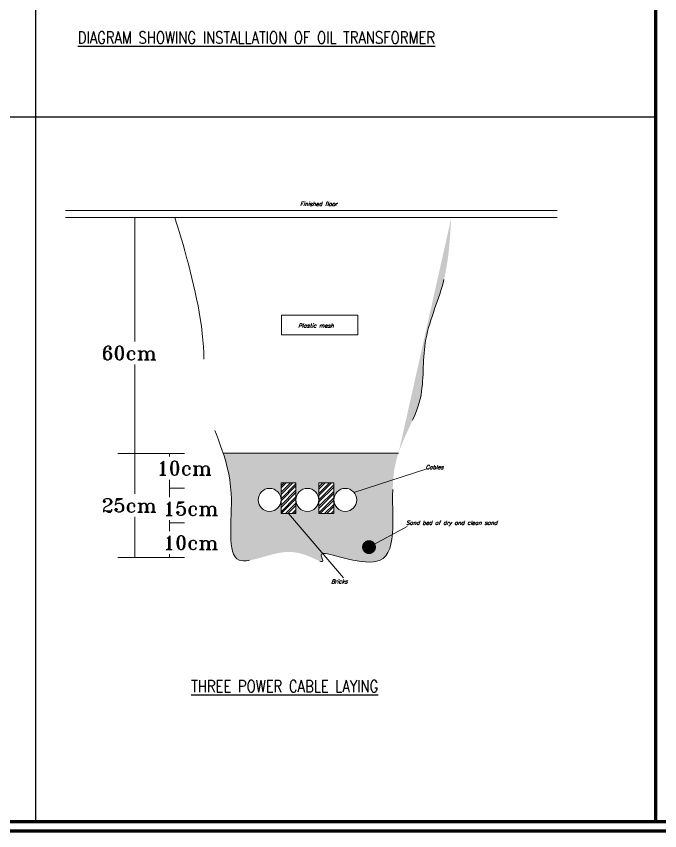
# Model space of a CAD drawing. Extents: x -508 to 92, y -98 to -31.
# Drawn here: x -335.92 to -307.81, y -97.84 to -62.23 of the extents above; entities that cross this region are included whole.
import ezdxf

# ---------------------------------------------------------------- set-up
doc = ezdxf.new("R2010")
doc.units = 0
doc.header["$MEASUREMENT"] = 0
doc.linetypes.add('DASHED', pattern=[19.05, 12.7, -6.35])
doc.layers.get('0').update_dxf_attribs({"linetype": 'CONTINUOUS', "lineweight": 30})
doc.layers.add('E-CABLE', color=3, linetype='CONTINUOUS', lineweight=0)
doc.layers.add('UG-BORDER', color=20, linetype='CONTINUOUS', lineweight=80)
doc.layers.add('E-P-TXT', color=11, linetype='CONTINUOUS')
doc.layers.add('ET80', color=3, linetype='CONTINUOUS')
doc.styles.add('ROMANC', font='ROMANC')
doc.styles.add('ROMANS', font='italic8.shx')
doc.styles.add('ROMANT', font='romant', dxfattribs={"height": 0.5})

msp = doc.modelspace()

# ---------------------------------------------------------------- hatches: boundary and pattern name
at = {"layer": 'E-CABLE', "linetype": 'Continuous'}
h = msp.add_hatch(dxfattribs=at)
h.set_pattern_fill('AR-SAND', scale=0.223016, style=0)
h.set_pattern_definition([(37.5, (-335.13406, -79.42205), (-0.0140485, 0.429712), [0, -0.338984, 0, -0.379127, 0, -0.3624006]), (7.5, (-335.13406, -79.42205), (0.394688, 0.629383), [0, -0.182873, 0, -0.3055316, 0, -0.117083]), (327.5, (-335.40837, -79.42205), (0.694503, 0.001262), [0, -0.111508, 0, -0.4014284, 0, -0.524087]), (317.5, (-335.4084, -79.42205), (0.670414, 0.195735), [0, -0.055754, 0, -0.2631586, 0, -0.301071])])
edge = h.paths.add_edge_path()
edge.add_spline(control_points=[(-316.919, -71.058), (-316.975, -72.016), (-317.083, -73.893), (-318.271, -76.35), (-317.987, -79.334), (-320.03, -81.841), (-318.789, -87.077), (-323.561, -85.123), (-321.898, -86.507), (-324.142, -85.289), (-326.991, -86.895), (-326.308, -83.493), (-326.71, -81.859), (-326.884, -81.332)], knot_values=[7.524799, 7.524799, 7.524799, 7.524799, 9.408254, 11.211928, 12.806659, 14.994445, 17.584928, 19.788108, 22.181257, 23.145604, 24.614517, 26.544341, 27.609319, 27.609319, 27.609319, 27.609319], degree=3, periodic=0)
edge.add_line((-319.221, -81.332), (-326.884, -81.332))
h.paths.add_polyline_path([(-324.354, -83.378, 1), (-325.355, -83.378, 1)], flags=16)
h.paths.add_polyline_path([(-322.701, -83.378, 1), (-323.703, -83.378, 1)], flags=16)
h.paths.add_polyline_path([(-321.049, -83.378, 1), (-322.05, -83.378, 1)], flags=16)
h.paths.add_polyline_path([(-323.703, -82.628), (-324.354, -82.628), (-324.354, -83.979), (-323.703, -83.979)], flags=16)
h.paths.add_polyline_path([(-322.05, -82.628), (-322.701, -82.628), (-322.701, -83.979), (-322.05, -83.979)], flags=16)
h = msp.add_hatch(dxfattribs=at)
h.set_pattern_fill('ANSI32', color=4, scale=0.535238, style=0)
h.set_pattern_definition([(45, (-342.06574, -254.03409), (-0.14192636, 0.14192636), []), (45, (-341.97113, -254.03409), (-0.14192636, 0.14192636), [])])
h.paths.add_polyline_path([(-323.703, -82.628), (-324.354, -82.628), (-324.354, -83.979), (-323.703, -83.979)])
h.paths.add_polyline_path([(-322.05, -82.628), (-322.701, -82.628), (-322.701, -83.377, -0.001423), (-322.701, -83.38), (-322.701, -83.979), (-322.05, -83.979)])

# ---------------------------------------------------------------- linework, layer by layer
at = {"layer": 'E-CABLE', "color": 6, "linetype": 'Continuous'}
for points in [[(-333.777, -70.73), (-312.287, -70.73)], [(-333.777, -71.033), (-312.287, -71.033)]]:
    msp.add_lwpolyline(points, dxfattribs=at)
at = {"layer": 'E-CABLE', "color": 2, "linetype": 'Continuous'}
for points in [[(-330.744, -76.453), (-330.744, -71.033)], [(-330.744, -83.113), (-330.744, -77.464)], [(-329.227, -81.345), (-331.485, -81.345)], [(-328.576, -81.345), (-329.227, -81.345)], [(-329.227, -81.345), (-329.227, -81.484)], [(-329.227, -82.495), (-329.227, -83.255)], [(-328.576, -82.862), (-329.227, -82.862)], [(-330.744, -85.895), (-330.744, -84.124)], [(-329.227, -84.266), (-329.227, -84.743)], [(-328.576, -84.378), (-329.227, -84.378)], [(-329.227, -85.754), (-329.227, -85.895)], [(-328.576, -85.895), (-331.485, -85.895)]]:
    msp.add_lwpolyline(points, dxfattribs=at)
msp.add_lwpolyline([(-324.336, -75.309), (-321.002, -75.309), (-321.002, -76.159), (-324.336, -76.159)], close=True, dxfattribs=at)
at = {"layer": 'E-CABLE', "linetype": 'Continuous'}
msp.add_lwpolyline([(-326.884, -81.332), (-319.223, -81.332)], dxfattribs=at)
at = {"layer": 'E-CABLE', "color": 11, "linetype": 'Continuous'}
for points in [[(-321.167, -83.055), (-318.035, -82.036)], [(-324.028, -83.979), (-321.63, -86.791)], [(-320.511, -85.442), (-318.84, -84.538)]]:
    msp.add_lwpolyline(points, dxfattribs=at)
at = {"layer": 'E-CABLE', "color": 4, "linetype": 'Continuous'}
for points in [[(-324.354, -82.628), (-323.703, -82.628), (-323.703, -83.979), (-324.354, -83.979)], [(-322.701, -82.628), (-322.05, -82.628), (-322.05, -83.979), (-322.701, -83.979)]]:
    msp.add_lwpolyline(points, close=True, dxfattribs=at)
at = {"layer": 'E-CABLE', "color": 11, "linetype": 'Continuous', "const_width": 0.303}
msp.add_lwpolyline([(-320.662, -85.442, 1), (-320.359, -85.442, 1)], format="xyb", close=True, dxfattribs=at)
at = {"layer": 'E-CABLE', "color": 1, "linetype": 'Continuous'}
for centre in [(-324.855, -83.378), (-323.202, -83.378), (-321.549, -83.378)]:
    msp.add_circle(centre, 0.501, dxfattribs=at)
at = {"layer": 'E-CABLE', "linetype": 'DASHED', "ltscale": 0.5}
msp.add_open_spline([(-328.998, -71.033), (-328.664, -72.026), (-327.401, -76.543), (-328.075, -79.243), (-326.07, -82.308), (-326.991, -86.895), (-324.142, -85.289), (-321.898, -86.507), (-323.561, -85.123), (-318.789, -87.077), (-320.03, -81.841), (-317.987, -79.334), (-318.271, -76.35), (-317.083, -73.893), (-316.975, -72.016), (-316.919, -71.058)], degree=3, knots=[1.46111, 1.46111, 1.46111, 1.46111, 3.44112, 5.97103, 8.589778, 10.519601, 11.988514, 12.952862, 15.346011, 17.54919, 20.139674, 22.32746, 23.92219, 25.725864, 27.609319, 27.609319, 27.609319, 27.609319], dxfattribs=at)
at = {"layer": 'E-P-TXT', "color": 4}
for p, q in [((-335.077, -31.547), (-335.077, -97.438)), ((-386.995, -66.625), (-307.982, -66.625))]:
    msp.add_line(p, q, dxfattribs=at)
at = {"layer": 'UG-BORDER'}
for p, q in [((-307.982, -97.438), (-307.982, -31.547)), ((-386.995, -97.438), (-291.804, -97.438)), ((-387.399, -97.842), (-291.399, -97.842))]:
    msp.add_line(p, q, dxfattribs=at)

# ---------------------------------------------------------------- texts
at = {"color": 5, "style": 'ROMANC', "width": 0.8}
for s, p in [('%%UDIAGRAM SHOWING INSTALLATION OF OIL TRANSFORMER', (-333.238, -63.429, -3.985)), ('%%UTHREE POWER CABLE LAYING', (-328.281, -91.792, -3.985))]:
    msp.add_text(s, height=0.52761, dxfattribs=at).set_placement(p)
at = {"layer": 'E-CABLE', "color": 7, "linetype": 'Continuous', "char_height": 0.6066, "width": 3.40532, "attachment_point": 1, "style": 'ROMANT'}
for s, insert in [('60cm', (-332.194, -76.655)), ('10cm', (-329.782, -81.686)), ('25cm', (-332.194, -83.315)), ('15cm', (-329.499, -83.457)), ('10cm', (-329.499, -84.945))]:
    msp.add_mtext(s, dxfattribs=dict(at, insert=insert))
at = {"layer": 'ET80', "attachment_point": 1, "style": 'ROMANS'}
for s, insert, char_height, width in [('Finished floor', (-323.52, -70.349), 0.17841, 5.048), ('Plastic mesh', (-323.601, -75.668), 0.17841, 5.048), ('Cables', (-318.035, -81.858), 0.1784, 10.65179), ('Sand bed of dry and clean sand', (-318.887, -84.287), 0.17841, 10.65179), ('Bricks', (-322.162, -86.853), 0.1784, 10.65179)]:
    msp.add_mtext(s, dxfattribs=dict(at, insert=insert, char_height=char_height, width=width))

doc.saveas('drawing.dxf')
